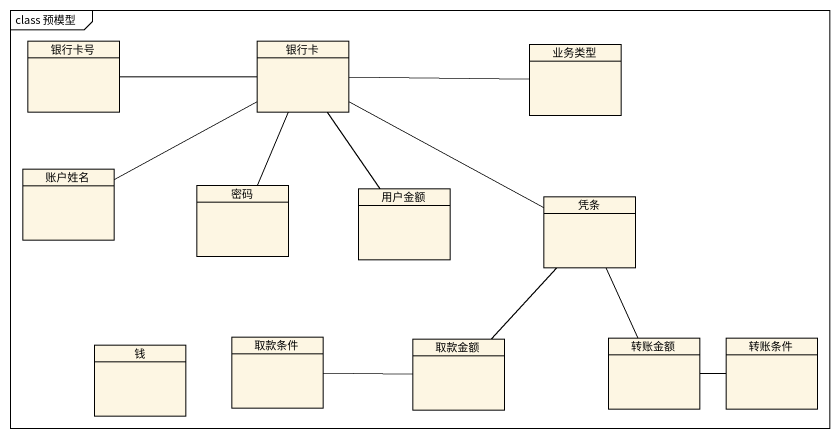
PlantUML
@startuml
mainframe class 预模型
hide circle
hide empty members
class 银行卡号
class 银行卡
class 业务类型
class 账户姓名
class 密码
class 用户金额
class 凭条
class 钱
class 取款条件
class 取款金额
class 转账金额
class 转账条件
银行卡号 -right- 银行卡
银行卡 -right- 业务类型
银行卡 -left- 账户姓名
银行卡 -- 密码
银行卡 -- 用户金额
银行卡 -right- 凭条
凭条 -- 取款金额
凭条 -- 转账金额
取款金额 -left- 取款条件
转账金额 -right- 转账条件
@enduml
